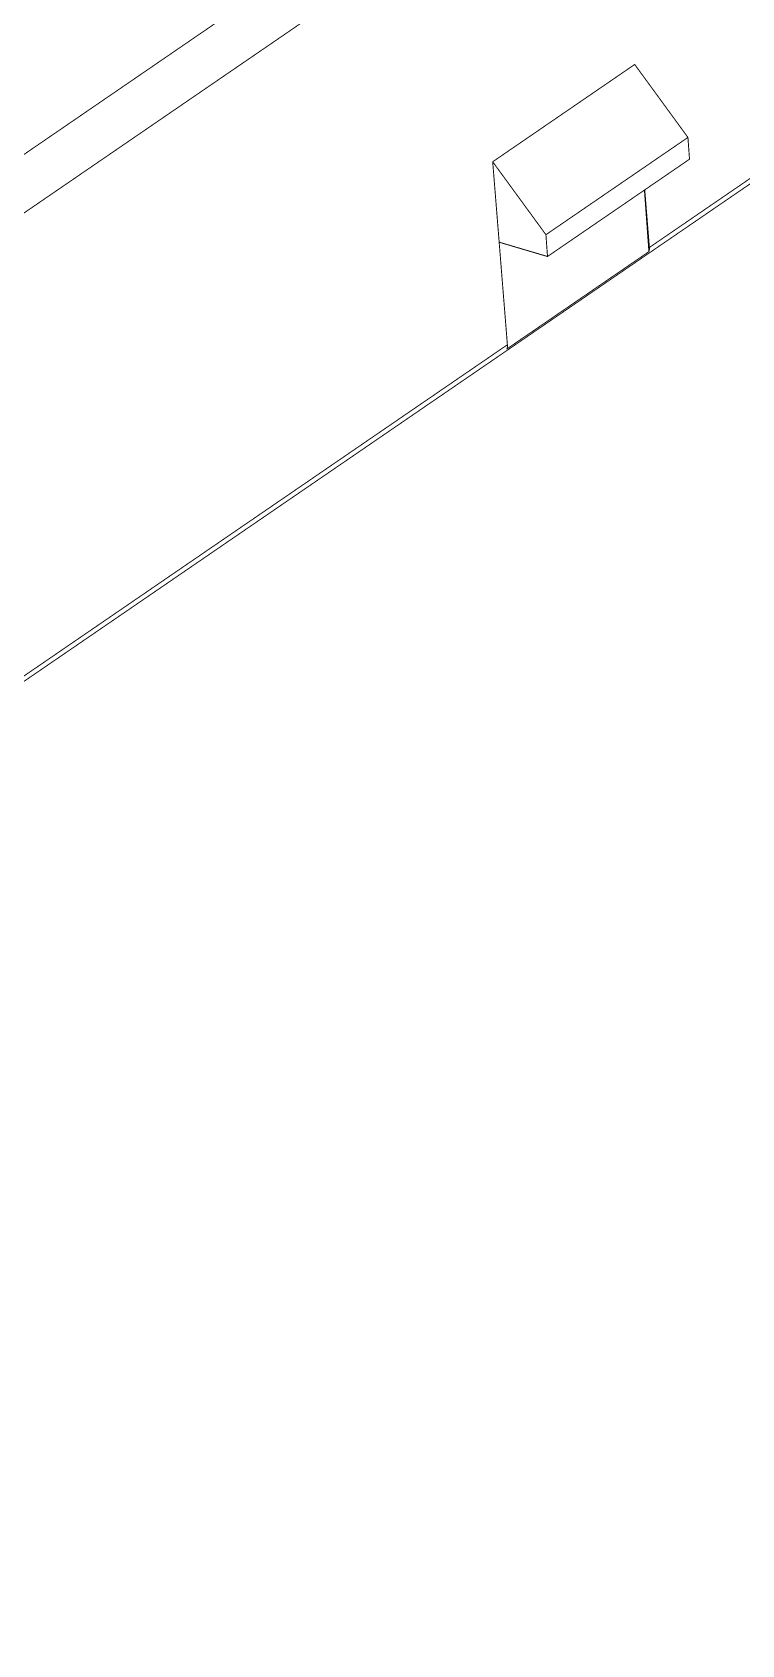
# Model space of a CAD drawing. Header units: inches. Extents: x 0 to 35.2, y -0.7 to 15.9.
# Drawn here: x 33.132 to 33.508, y 9.44 to 10.296 of the extents above; entities that cross this region are included whole.
import ezdxf

# ---------------------------------------------------------------- set-up
doc = ezdxf.new("R2010")
doc.units = ezdxf.units.IN
doc.header["$MEASUREMENT"] = 0
doc.layers.add('Dimensions', color=6, linetype='Continuous')

msp = doc.modelspace()

# ---------------------------------------------------------------- linework, layer by layer
at = {"layer": 'Dimensions'}
for points in [[(32.35683, 9.70267, 0.0005, 0.0005, 0), (33.63249, 10.57718, 0.0005, 0.0005, 0)], [(32.36635, 9.67813, 0.0005, 0.0005, 0), (33.68631, 10.583, 0.0005, 0.0005, 0)], [(32.38212, 9.44038, 0.0005, 0.0005, 0), (33.70544, 10.34755, 0.0005, 0.0005, 0)], [(33.45925, 10.18164, 0.0005, 0.0005, 0), (33.70637, 10.35105, 0.0005, 0.0005, 0)], [(33.37614, 10.22712, 0.0005, 0.0005, 0), (33.45146, 10.27876, 0.0005, 0.0005, 0)], [(33.45146, 10.27876, 0.0005, 0.0005, 0), (33.47969, 10.24004, 0.0005, 0.0005, 0)], [(33.40437, 10.18841, 0.0005, 0.0005, 0), (33.47969, 10.24004, 0.0005, 0.0005, 0)], [(33.47969, 10.24004, 0.0005, 0.0005, 0), (33.48053, 10.22848, 0.0005, 0.0005, 0)], [(33.37614, 10.22712, 0.0005, 0.0005, 0), (33.37957, 10.18443, 0.0005, 0.0005, 0)], [(33.37614, 10.22712, 0.0005, 0.0005, 0), (33.40437, 10.18841, 0.0005, 0.0005, 0)], [(33.40521, 10.17685, 0.0005, 0.0005, 0), (33.48053, 10.22848, 0.0005, 0.0005, 0)], [(33.45662, 10.21209, 0.0005, 0.0005, 0), (33.45899, 10.17942, 0.0005, 0.0005, 0)], [(33.45679, 10.21221, 0.0005, 0.0005, 0), (33.45925, 10.18164, 0.0005, 0.0005, 0)], [(33.37957, 10.18443, 0.0005, 0.0005, 0), (33.38393, 10.13001, 0.0005, 0.0005, 0)], [(33.37957, 10.18443, 0.0005, 0.0005, 0), (33.40521, 10.17685, 0.0005, 0.0005, 0)], [(33.40437, 10.18841, 0.0005, 0.0005, 0), (33.40521, 10.17685, 0.0005, 0.0005, 0)], [(33.38367, 10.12779, 0.0005, 0.0005, 0), (33.45899, 10.17942, 0.0005, 0.0005, 0)], [(33.45925, 10.18164, 0.0005, 0.0005, -0.106592), (33.45899, 10.17942, 0.0005, 0.0005, 0)], [(32.70609, 9.66533, 0.0005, 0.0005, 0), (33.38393, 10.13001, 0.0005, 0.0005, 0)], [(33.38393, 10.13001, 0.0005, 0.0005, -0.106592), (33.38367, 10.12779, 0.0005, 0.0005, 0)]]:
    msp.add_lwpolyline(points, format="xyseb", dxfattribs=at)
for points in [[(33.45133, 10.27876, 0.00025, 0.00025, 1), (33.45158, 10.27876, 0.00025, 0.00025, 1)], [(33.45133, 10.27876, 0.00025, 0.00025, 1), (33.45158, 10.27876, 0.00025, 0.00025, 1)], [(33.47956, 10.24004, 0.00025, 0.00025, 1), (33.47981, 10.24004, 0.00025, 0.00025, 1)], [(33.47956, 10.24004, 0.00025, 0.00025, 1), (33.47981, 10.24004, 0.00025, 0.00025, 1)], [(33.47956, 10.24004, 0.00025, 0.00025, 1), (33.47981, 10.24004, 0.00025, 0.00025, 1)], [(33.37602, 10.22712, 0.00025, 0.00025, 1), (33.37627, 10.22712, 0.00025, 0.00025, 1)], [(33.37602, 10.22712, 0.00025, 0.00025, 1), (33.37627, 10.22712, 0.00025, 0.00025, 1)], [(33.37602, 10.22712, 0.00025, 0.00025, 1), (33.37627, 10.22712, 0.00025, 0.00025, 1)], [(33.4804, 10.22848, 0.00025, 0.00025, 1), (33.48065, 10.22848, 0.00025, 0.00025, 1)], [(33.4804, 10.22848, 0.00025, 0.00025, 1), (33.48065, 10.22848, 0.00025, 0.00025, 1)], [(33.45649, 10.21209, 0.00025, 0.00025, 1), (33.45674, 10.21209, 0.00025, 0.00025, 1)], [(33.45667, 10.21221, 0.00025, 0.00025, 1), (33.45692, 10.21221, 0.00025, 0.00025, 1)], [(33.37944, 10.18443, 0.00025, 0.00025, 1), (33.37969, 10.18443, 0.00025, 0.00025, 1)], [(33.37944, 10.18443, 0.00025, 0.00025, 1), (33.37969, 10.18443, 0.00025, 0.00025, 1)], [(33.37944, 10.18443, 0.00025, 0.00025, 1), (33.37969, 10.18443, 0.00025, 0.00025, 1)], [(33.40425, 10.18841, 0.00025, 0.00025, 1), (33.4045, 10.18841, 0.00025, 0.00025, 1)], [(33.40425, 10.18841, 0.00025, 0.00025, 1), (33.4045, 10.18841, 0.00025, 0.00025, 1)], [(33.40425, 10.18841, 0.00025, 0.00025, 1), (33.4045, 10.18841, 0.00025, 0.00025, 1)], [(33.40509, 10.17685, 0.00025, 0.00025, 1), (33.40534, 10.17685, 0.00025, 0.00025, 1)], [(33.40509, 10.17685, 0.00025, 0.00025, 1), (33.40534, 10.17685, 0.00025, 0.00025, 1)], [(33.40509, 10.17685, 0.00025, 0.00025, 1), (33.40534, 10.17685, 0.00025, 0.00025, 1)], [(33.45886, 10.17942, 0.00025, 0.00025, 1), (33.45911, 10.17942, 0.00025, 0.00025, 1)], [(33.45886, 10.17942, 0.00025, 0.00025, 1), (33.45911, 10.17942, 0.00025, 0.00025, 1)], [(33.45886, 10.17942, 0.00025, 0.00025, 1), (33.45911, 10.17942, 0.00025, 0.00025, 1)], [(33.45912, 10.18164, 0.00025, 0.00025, 1), (33.45937, 10.18164, 0.00025, 0.00025, 1)], [(33.45912, 10.18164, 0.00025, 0.00025, 1), (33.45937, 10.18164, 0.00025, 0.00025, 1)], [(33.45912, 10.18164, 0.00025, 0.00025, 1), (33.45937, 10.18164, 0.00025, 0.00025, 1)], [(33.38355, 10.12779, 0.00025, 0.00025, 1), (33.3838, 10.12779, 0.00025, 0.00025, 1)], [(33.38355, 10.12779, 0.00025, 0.00025, 1), (33.3838, 10.12779, 0.00025, 0.00025, 1)], [(33.38381, 10.13001, 0.00025, 0.00025, 1), (33.38406, 10.13001, 0.00025, 0.00025, 1)], [(33.38381, 10.13001, 0.00025, 0.00025, 1), (33.38406, 10.13001, 0.00025, 0.00025, 1)], [(33.38381, 10.13001, 0.00025, 0.00025, 1), (33.38406, 10.13001, 0.00025, 0.00025, 1)]]:
    msp.add_lwpolyline(points, format="xyseb", close=True, dxfattribs=at)

doc.saveas('drawing.dxf')
